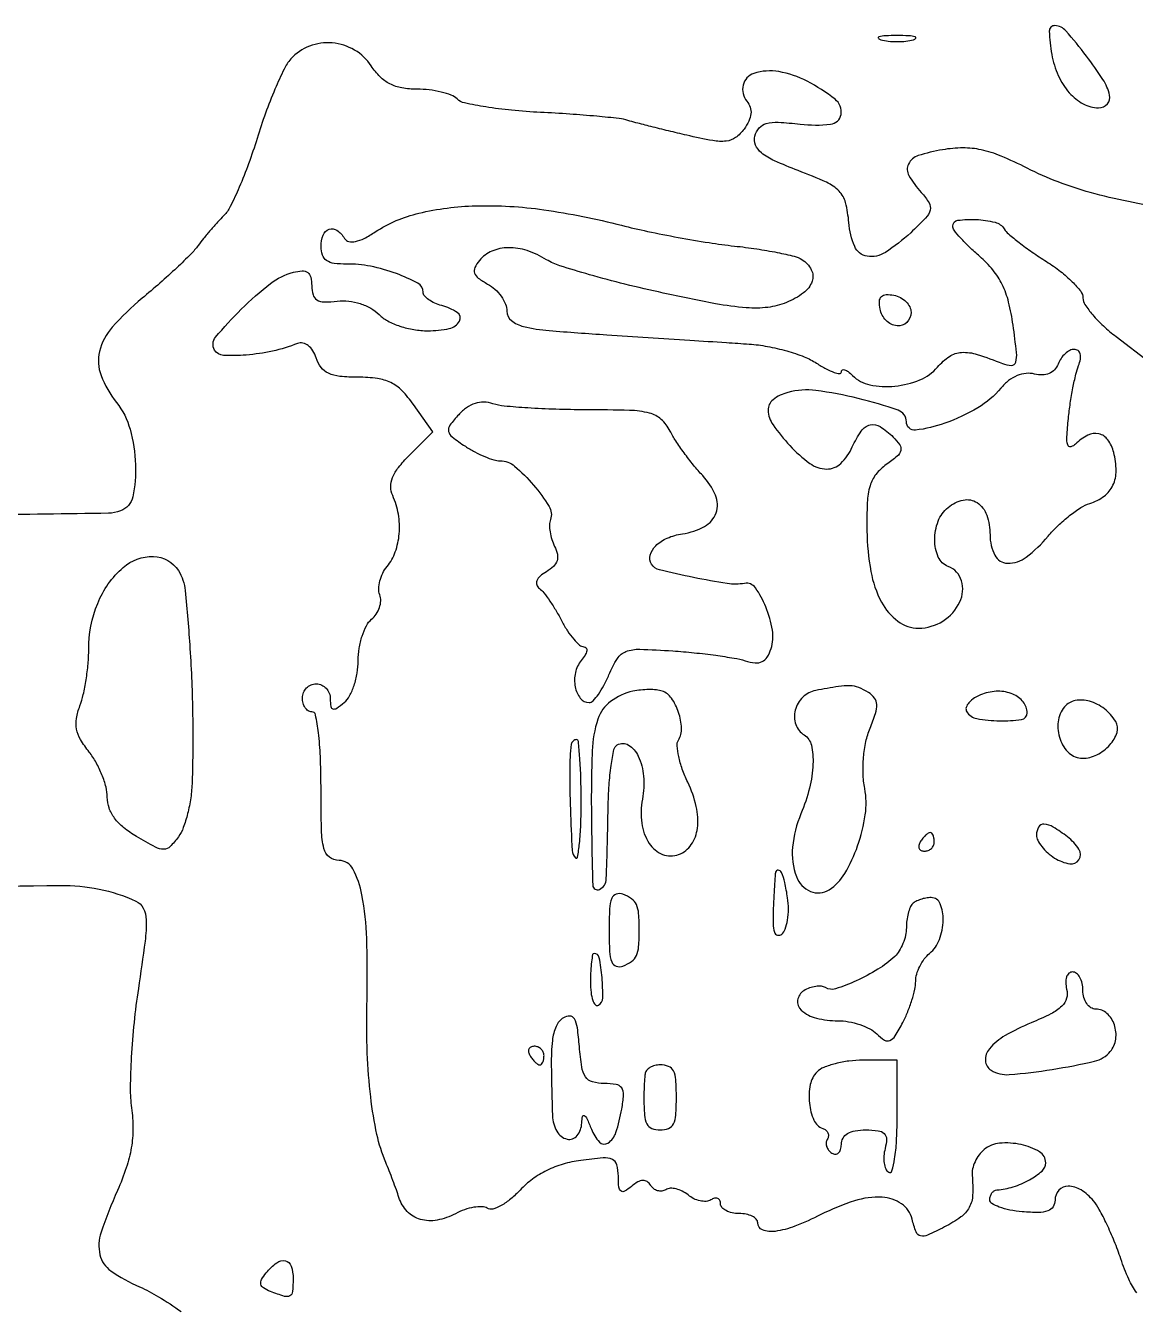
# Model space of a CAD drawing. Extents: x 0 to 5034, y 0 to 2560.
# Drawn here: x 192.2 to 311.6, y 1248 to 1385.8 of the extents above; entities that cross this region are included whole.
import ezdxf

# ---------------------------------------------------------------- set-up
doc = ezdxf.new("R2010")
doc.units = 0

msp = doc.modelspace()

# ---------------------------------------------------------------- linework, layer by layer
for points in [[(302.648576, 1382.75, 0.058862), (303.353399, 1380.469268, 0.075802), (304.533139, 1378.623133, 0.08843), (306.037194, 1377.420602, 0.12516), (307.69113, 1377, 0.214002), (308.628117, 1377.420282, 0.244345), (308.867315, 1378.364106, 0.085619), (308.154252, 1380.041707, 0.01972), (306.381311, 1382.566722, 0.016685), (304.172191, 1385.270943, 0.203594), (302.994815, 1385.840784, 0.438825), (302.37881, 1385.233846, 0.036993)], [(284.25, 1384.310674, 0.039571), (285.047266, 1384.168469, 0.024357), (286, 1384.122029, 0.024357), (286.952734, 1384.168469, 0.039571), (287.75, 1384.310674, 0.161593), (288.00914, 1384.478988, 0.542911), (287.957812, 1384.633659, 0.052887), (287.251983, 1384.740287, 0.011065), (286, 1384.767997, 0.011065), (284.748017, 1384.740287, 0.052887), (284.042188, 1384.633659, 0.542911), (283.99086, 1384.478988, 0.161593)], [(287.5, 1354.986305, -0.200576), (287.049293, 1353.907975, -0.224971), (285.994485, 1353.53909, -0.174236), (284.817951, 1354.109102, -0.147142), (284.172882, 1355.340813, -0.055061), (284.104832, 1356.187043, -0.191187), (284.318374, 1356.681626, -0.191187), (284.812957, 1356.895168, -0.055061), (285.659187, 1356.827118, -0.073891), (286.362647, 1356.580044, -0.07517), (286.959261, 1356.140145, -0.081554), (287.360837, 1355.580783, -0.115485)], [(303.330709, 1349.419432, -0.096496), (302.945365, 1348.80316, -0.105318), (302.367229, 1348.399318, -0.096204), (301.630266, 1348.243739, -0.068109), (300.788603, 1348.345031, 0.090151), (299.875499, 1348.414526, 0.0732), (298.922833, 1348.171277, 0.066465), (298.000105, 1347.63204, 0.053977), (297.176508, 1346.834303, -0.085572), (294.701993, 1344.722096, -0.04836), (291.122466, 1343.040428, -0.057882), (287.992259, 1342.317674, -0.447197), (287, 1343.205227, 0.319499), (286.117946, 1344.44469, 0.022705), (281.821395, 1345.719358, 0.029201), (277.272665, 1346.568787, 0.096924), (274.25, 1346.365916, 0.097745), (272.65754, 1345.586564, 0.243693), (272.118435, 1344.449483, 0.145882), (272.651455, 1342.867917, 0.033168), (274.452251, 1340.646023, 0.048777), (276.606527, 1338.733935, 0.152858), (278.419822, 1338.122821, 0.201966), (279.936151, 1338.722977, 0.092216), (281.181954, 1340.5, -0.043429), (282.150516, 1342.214096, -0.185217), (283.101487, 1342.869419, -0.204605), (284.182728, 1342.687662, -0.053856), (285.580088, 1341.562769, -0.046529), (286.279302, 1340.719726, -0.2143), (286.388462, 1340.110177, -0.157187), (286.00992, 1339.502118, -0.022787), (284.839301, 1338.599996, 0.07252), (283.723695, 1337.548552, 0.096662), (283.085217, 1336.314588, 0.061099), (282.79109, 1334.522947, 0.014333), (282.754535, 1331.477854, 0.04019), (283.179784, 1327.107506, 0.077947), (284.323641, 1323.799508, 0.110414), (286.083919, 1321.745043, 0.162002), (288.323053, 1321, 0.143228), (290.934457, 1321.763721, 0.139748), (292.752681, 1323.819906, 0.186723), (292.9289, 1326.099036, 0.232129), (291.5, 1327.638374, -0.200404), (290.434019, 1328.655551, -0.103176), (290.04709, 1330.492253, -0.09285), (290.419792, 1332.504259, -0.12813), (291.487265, 1333.989431, -0.120857), (293.122039, 1334.783511, -0.200591), (294.60592, 1334.506897, -0.166581), (295.643307, 1333.171456, -0.082766), (296, 1331.031385, 0.117026), (296.519687, 1328.8414, 0.276918), (297.882759, 1327.978226, 0.171792), (299.906716, 1328.640073, 0.053797), (302.245658, 1330.880101, -0.027107), (303.325739, 1332.030906, -0.02406), (304.56618, 1333.10745, -0.024802), (305.778276, 1333.967436, -0.065129), (306.742171, 1334.418168, 0.083637), (308.279788, 1335.207401, 0.123403), (309.23409, 1336.377586, 0.112428), (309.575956, 1337.945724, 0.061706), (309.314972, 1339.903548, 0.090727), (308.678792, 1341.2664, 0.185593), (307.710798, 1341.909057, 0.174113), (306.513181, 1341.757731, 0.078897), (305.216162, 1340.816162, -0.138252), (304.692709, 1340.522927, -0.402457), (304.367732, 1340.713063, -0.084909), (304.273471, 1341.592579, -0.009951), (304.436757, 1343.566162, -0.011234), (304.641991, 1345.200602, -0.010558), (304.924015, 1346.858498, -0.010585), (305.236152, 1348.317365, -0.035474), (305.527583, 1349.25, 0.048268), (305.729739, 1349.960168, 0.10883), (305.709737, 1350.51642, 0.169048), (305.477528, 1350.864978, 0.163481), (305.075604, 1351, 0.119576), (304.595235, 1350.883452, 0.065087), (304.093462, 1350.535708, 0.059047), (303.647399, 1350.023845, 0.058178)], [(238.819483, 1343.973021, 0.026592), (237.877328, 1342.828146, 0.213772), (237.73584, 1342.17771, 0.179785), (238.117479, 1341.572734, 0.018053), (239.5343, 1340.569483, 0.023152), (240.550819, 1339.968763, 0.022776), (241.623991, 1339.461036, 0.02336), (242.603185, 1339.103992, 0.07588), (243.284481, 1339, -0.178508), (244.830408, 1338.429914, -0.039193), (246.867207, 1336.395, -0.038088), (248.543442, 1334.102628, -0.229123), (248.693534, 1332.67522, 0.085944), (248.592939, 1332.103734, 0.039419), (248.650591, 1331.346842, 0.037516), (248.839501, 1330.539363, 0.042451), (249.141738, 1329.80339, -0.067128), (249.438809, 1328.964814, -0.130674), (249.401132, 1328.260848, -0.124271), (249.014585, 1327.645145, -0.057668), (248.256611, 1327.071686, 0.045688), (247.588265, 1326.590708, 0.115306), (247.239271, 1326.108101, 0.18148), (247.222487, 1325.660052, 0.149818), (247.501594, 1325.268296, -0.062664), (247.979065, 1324.796422, -0.015955), (248.625327, 1323.917875, -0.016009), (249.304397, 1322.859132, -0.015597), (249.920574, 1321.75, 0.025497), (250.533114, 1320.697053, 0.033419), (251.201683, 1319.807812, 0.035362), (251.833668, 1319.171756, 0.181431), (252.291424, 1319, -0.250299), (252.540094, 1318.867197, -0.196575), (252.602227, 1318.563116, -0.090255), (252.418332, 1318.08426, -0.036526), (252.010569, 1317.512735, 0.120306), (251.37861, 1316.215303, 0.099611), (251.355135, 1314.674448, 0.121064), (251.904295, 1313.458754, 0.230337), (252.847295, 1313, 0.204005), (253.275666, 1313.18237, 0.035405), (253.851727, 1313.87322, 0.033495), (254.45063, 1314.834254, 0.024412), (254.988677, 1315.972663, -0.04199), (255.89331, 1317.724693, -0.164257), (256.823765, 1318.48427, -0.097571), (258.299042, 1318.729165, -0.009927), (261.859997, 1318.551399, -0.008188), (264.177213, 1318.351375, -0.008303), (266.475868, 1318.07633, -0.008136), (268.466605, 1317.771457, -0.033374), (269.653596, 1317.487315, 0.049629), (270.721959, 1317.267958, 0.136461), (271.473737, 1317.395393, 0.146604), (272.01896, 1317.883613, 0.060582), (272.434513, 1318.79367, 0.118162), (272.578295, 1320.784434, 0.055541), (271.875637, 1323.283414, 0.057912), (270.748229, 1325.343384, 0.290135), (269.586608, 1325.820298, -0.081758), (267.715125, 1325.797773, -0.013042), (264.097616, 1326.445588, -0.008487), (260.421086, 1327.268715, -0.197508), (259.571223, 1327.884758, -0.208279), (259.431195, 1328.858065, -0.132528), (260.020159, 1329.860235, -0.093741), (261.261993, 1330.689955, -0.064292), (262.897872, 1331.149185, 0.088382), (265.276358, 1331.941555, 0.186696), (266.514967, 1333.400874, 0.186428), (266.449856, 1335.315504, 0.088119), (265.077439, 1337.41757, -0.017718), (264.091274, 1338.544782, -0.012984), (263.075764, 1339.860411, -0.013153), (262.178343, 1341.157948, -0.028187), (261.571137, 1342.212513, 0.092519), (260.61533, 1343.468305, 0.123045), (259.35481, 1344.142021, 0.054852), (257.210203, 1344.436355, 0.006699), (252.460235, 1344.5, -0.007496), (249.265891, 1344.547892, -0.008885), (246.250819, 1344.691977, -0.007907), (243.717701, 1344.898461, -0.054726), (242.5, 1345.153538, 0.075695), (241.530548, 1345.314696, 0.08118), (240.581457, 1345.17283, 0.075426), (239.671997, 1344.721165, 0.054439)], [(208.649586, 1327.189493, -0.115263), (209.384056, 1325.036321, -0.00856), (209.896983, 1318.80275, -0.012228), (210.187161, 1311.646073, -0.012013), (210.129843, 1304.44113, -0.027918), (209.981175, 1302.752241, -0.025353), (209.643073, 1301.034265, -0.026212), (209.181544, 1299.528551, -0.0705), (208.655087, 1298.542981, -0.038473), (207.754763, 1297.491867, -0.200381), (207.063772, 1297.207763, -0.12174), (206.175969, 1297.432309, -0.010888), (204.155087, 1298.567459, -0.036618), (202.75829, 1299.537003, -0.062868), (201.77793, 1300.557679, -0.075267), (201.199301, 1301.643981, -0.084999), (201, 1302.807878, 0.063557), (200.861076, 1303.896373, 0.031981), (200.427555, 1305.214142, 0.031142), (199.797269, 1306.539066, 0.040077), (199.051252, 1307.661973, -0.034565), (198.132002, 1309.013121, -0.082654), (197.702302, 1310.143124, -0.091381), (197.683902, 1311.279535, -0.049354), (198.051252, 1312.634802, 0.035328), (198.415645, 1313.844005, 0.016708), (198.721305, 1315.444943, 0.016466), (198.930761, 1317.148851, 0.02235), (199, 1318.697066, -0.096351), (199.965834, 1323.662623, -0.116746), (202.702851, 1327.523709, -0.187923), (205.965544, 1328.715378, -0.253006)], [(257.570721, 1314.20759, 0.106722), (255.164438, 1313.108032, 0.152972), (253.800087, 1311.220761, 0.072235), (253.18434, 1307.800781, 0.010894), (253.09968, 1300.821429, 0.005023), (253.247344, 1293.32778, 0.543363), (253.972368, 1292.887659, 0.278369), (254.704306, 1294.009921, 0.004707), (254.90032, 1301.690983, -0.013219), (255.002965, 1304.102669, -0.019093), (255.231185, 1306.224342, -0.015125), (255.532999, 1307.925556, -0.205676), (255.886693, 1308.429973, -0.28791), (257.092118, 1308.421434, -0.143157), (258.138193, 1307.22554, -0.087945), (258.711611, 1305.060005, -0.067316), (258.586476, 1302.609262, 0.079438), (258.51643, 1300.006313, 0.11227), (259.320182, 1297.839757, 0.152883), (260.76481, 1296.651016, 0.190123), (262.490872, 1296.634871, 0.152487), (263.848143, 1297.70808, 0.1191), (264.51723, 1299.474832, 0.089585), (264.392381, 1301.795062, 0.052703), (263.469097, 1304.42388, -0.025173), (262.885703, 1305.832189, -0.031631), (262.496599, 1307.189653, -0.033032), (262.324255, 1308.330952, -0.160715), (262.474461, 1308.958677, 0.1507), (262.805439, 1310.231366, 0.0697), (262.489633, 1311.929264, 0.070206), (261.725568, 1313.458897, 0.162087), (260.711933, 1314.223059, 0.05787), (260.111805, 1314.350339, 0.024581), (259.28928, 1314.386741, 0.023923), (258.39827, 1314.339687, 0.028854)], [(277.25, 1314.294267, 0.146871), (275.856527, 1313.56538, 0.136375), (275.045608, 1312.168994, 0.146463), (275.100719, 1310.63057, 0.174375), (276, 1309.5, -0.203925), (276.772484, 1308.406173, -0.063407), (276.948831, 1306.358584, -0.051745), (276.574647, 1303.780448, -0.037642), (275.654814, 1301.030365, 0.075692), (274.751194, 1297.445633, 0.113489), (275.168438, 1294.258532, 0.20538), (276.680277, 1292.672058, 0.249229), (278.701151, 1292.84252, 0.11756), (280.372454, 1294.586601, 0.04835), (281.756583, 1297.577571, 0.04781), (282.575936, 1300.907693, 0.082977), (282.519494, 1303.747779, -0.038287), (282.344061, 1305.352223, -0.030109), (282.392734, 1307.100988, -0.030582), (282.646845, 1308.791832, -0.045628), (283.09057, 1310.218656, 0.019199), (283.683551, 1311.821673, 0.090946), (283.814314, 1312.787888, 0.152211), (283.563323, 1313.477668, 0.089072), (282.909577, 1314.077046, 0.046332), (281.86914, 1314.607866, 0.085408), (280.94243, 1314.804191, 0.049694), (279.702248, 1314.728515, 0.007507)], [(295.185755, 1313.893293, 0.045566), (294.345028, 1313.483989, 0.073989), (293.734403, 1312.978118, 0.106301), (293.438816, 1312.461185, 0.21869), (293.494772, 1312.008459, 0.212484), (294.581469, 1311.267428, 0.039927), (297.033919, 1311.021532, 0.040595), (299.382187, 1311.165014, 0.37316), (300, 1311.877555, 0.17237), (299.58183, 1313.054518, 0.123498), (298.454032, 1313.89821, 0.102115), (296.862436, 1314.209259, 0.088095)], [(304.022387, 1312.526974, 0.144497), (303.335206, 1310.927196, 0.113855), (303.539418, 1309.044134, 0.123995), (304.517792, 1307.555656, 0.187807), (305.944943, 1307, 0.118194), (307.50117, 1307.373084, 0.091063), (308.893328, 1308.436286, 0.105985), (309.67132, 1309.777063, 0.220516), (309.530396, 1310.950818, 0.088442), (308.30671, 1312.318195, 0.096716), (306.7214, 1313.126555, 0.115734), (305.173025, 1313.201346, 0.17575)], [(250.9375, 1308.5, 0.030963), (250.764899, 1305.739703, 0.009091), (250.839826, 1301.492382, 0.003636), (251.030642, 1297.067186, 0.185855), (251.375, 1296.291667, 0.609201), (251.620537, 1296.370026, 0.016122), (251.816406, 1297.808594, 0.016958), (251.955671, 1299.81881, 0.008814), (252, 1302.333333, 0.007032), (251.964046, 1304.889538, 0.011683), (251.853125, 1307.041667, 0.005369), (251.700724, 1308.817738, 0.386271), (251.5, 1309, 0.096013), (251.30434, 1308.962079, 0.086153), (251.128516, 1308.853125, 0.085885), (250.999271, 1308.690927, 0.094555)], [(301, 1298.740547, 0.119371), (301.137986, 1298.170809, 0.04806), (301.573882, 1297.492663, 0.043975), (302.20619, 1296.820989, 0.042385), (302.95364, 1296.261025, 0.094114), (304.578073, 1295.6299, 0.310131), (305.574297, 1296.07306, 0.286793), (305.565384, 1297.215577, 0.08925), (304.350138, 1298.534731, 0.024995), (302.805396, 1299.587845, 0.122362), (301.804878, 1299.902691, 0.284274), (301.228875, 1299.593549, 0.131827)], [(288.5, 1298, 0.082592), (288.343488, 1297.6179, 0.161196), (288.3746, 1297.29375, 0.182303), (288.586039, 1297.078288, 0.108972), (288.940983, 1297, 0.093332), (289.345238, 1297.076123, 0.09642), (289.688914, 1297.29375, 0.099167), (289.918938, 1297.618444, 0.105053), (290, 1298, 0.042167), (289.967655, 1298.382849, 0.061769), (289.870461, 1298.70625, 0.081139), (289.727648, 1298.92554, 0.210953), (289.559017, 1299, 0.151918), (289.34829, 1298.934461, 0.038439), (289.066025, 1298.70625, 0.035638), (288.768994, 1298.382774, 0.029505)], [(272.927666, 1294.75, 0.053624), (272.894224, 1294.560302, 0.0009), (272.824391, 1293.496541, 0.002304), (272.750991, 1292.256987, 0.001528), (272.677666, 1290.833969, 0.015821), (272.650132, 1289.193763, 0.075149), (272.803761, 1288.270405, 0.256715), (273.130515, 1287.963963, 0.240498), (273.579593, 1288.064988, 0.135338), (273.964496, 1288.617529, 0.044598), (274.211897, 1289.585356, 0.040605), (274.30599, 1290.759552, 0.036147), (274.216094, 1291.981019, 0.01795), (273.913467, 1293.628874, 0.054551), (273.548652, 1294.706177, 0.262514), (273.216991, 1294.943877, 0.364335)], [(255, 1288.5, 0.012748), (255.058352, 1286.211648, 0.080048), (255.302082, 1285.072294, 0.223987), (255.777077, 1284.621198, 0.173023), (256.5, 1284.638374, 0.062092), (257.428383, 1285.134079, 0.133496), (257.941223, 1285.754294, 0.088739), (258.186388, 1286.720565, 0.017868), (258.25, 1288.5, 0.017868), (258.186388, 1290.279435, 0.088739), (257.941223, 1291.245706, 0.133496), (257.428383, 1291.865921, 0.062092), (256.5, 1292.361626, 0.173023), (255.777077, 1292.378802, 0.223987), (255.302082, 1291.927706, 0.080048), (255.058352, 1290.788352, 0.012748)], [(287.666667, 1291.333333, 0.099651), (287.409974, 1290.947249, 0.03362), (287.195833, 1290.302976, 0.031884), (287.049155, 1289.539999, 0.031556), (287, 1288.761905, -0.056101), (286.908185, 1287.946181, -0.040269), (286.632812, 1287.070461, -0.040831), (286.228822, 1286.268758, -0.066701), (285.75, 1285.678571, -0.050429), (283.938817, 1284.286716, -0.032662), (281.60411, 1283.043956, -0.028115), (279.374112, 1282.185087, -0.219683), (278.297607, 1282.316069, 0.118554), (277.850759, 1282.462944, 0.056612), (277.242712, 1282.443759, 0.05152), (276.57918, 1282.276031, 0.050802), (275.960613, 1281.975658, 0.221957), (275.295547, 1280.961412, 0.253229), (275.692338, 1279.882688, 0.120338), (277.315729, 1279.031814, 0.060886), (279.621429, 1278.75, -0.044886), (280.786914, 1278.645161, -0.036915), (281.996631, 1278.332119, -0.038325), (283.071456, 1277.873088, -0.076438), (283.815429, 1277.327428, 0.054874), (284.639156, 1276.667069, 0.250645), (285.230695, 1276.622649, 0.151628), (285.797169, 1277.116668, 0.01852), (286.619001, 1278.566735, 0.0236), (287.147656, 1279.715234, 0.020426), (287.594331, 1280.964641, 0.020927), (287.905448, 1282.131077, 0.054757), (288, 1282.991862, -0.071189), (288.109651, 1283.758098, -0.044602), (288.440625, 1284.602843, -0.04393), (288.925903, 1285.393698, -0.060047), (289.5, 1286, 0.130928), (290.553245, 1287.48253, 0.082575), (290.961924, 1289.578735, 0.103944), (290.641835, 1291.344044, 0.305035), (289.666667, 1292, 0.043841), (289.107256, 1291.950855, 0.036641), (288.529167, 1291.804167, 0.038133), (288.017599, 1291.589097, 0.077955)], [(253, 1282.940983, 0.026952), (253.061301, 1281.804572, 0.055737), (253.254355, 1280.937753, 0.10349), (253.53715, 1280.462476, 0.359763), (253.865891, 1280.417116, 0.254262), (254.3161, 1281.204793, 0.026877), (254.244966, 1283.395258, 0.026191), (253.946489, 1285.535352, 0.35933), (253.383423, 1286, 0.362071), (253.231669, 1285.873529, 0.014139), (253.11263, 1285.101414, 0.019409), (253.027605, 1284.113794, 0.011767)], [(304.250467, 1282.150215, -0.134954), (304.238114, 1281.162679, -0.13359), (303.723084, 1280.315822, -0.073559), (302.552136, 1279.494052, -0.018488), (300.4255, 1278.5236, 0.032634), (297.62902, 1277.150675, 0.087148), (295.929749, 1275.73248, 0.19068), (295.503531, 1274.46597, 0.246045), (296.119324, 1273.426254, 0.160592), (298.080342, 1272.956514, 0.018023), (302.692665, 1273.509854, 0.017872), (307.254443, 1274.392761, 0.164241), (308.94727, 1275.436464, 0.14053), (309.533196, 1276.77179, 0.116148), (309.382147, 1278.324104, 0.127545), (308.580184, 1279.542886, 0.185871), (307.393011, 1280, -0.14217), (306.8618, 1280.154161, -0.09971), (306.409197, 1280.5875, -0.0845), (306.104293, 1281.235532, -0.067898), (306, 1282, 0.053873), (305.91732, 1282.765135, 0.073613), (305.67199, 1283.4125, 0.093326), (305.309453, 1283.84703, 0.174068), (304.883369, 1284, 0.185502), (304.497675, 1283.851807, 0.127551), (304.236843, 1283.456626, 0.090951), (304.147469, 1282.858235, 0.055717)], [(250.083333, 1279.059146, 0.15401), (249.302604, 1278.146603, 0.073142), (248.906723, 1276.634533, 0.031466), (248.781901, 1273.988081, 0.004385), (248.916667, 1268.5, 0.119671), (249.376265, 1266.849182, 0.209768), (250.487581, 1266.0087, 0.292645), (251.562886, 1266.383534, 0.158761), (252.063386, 1267.75, -0.036897), (252.141439, 1268.45693, -0.53443), (252.334856, 1268.539951, -0.144588), (252.614993, 1268.212338, -0.01), (253.09387, 1267.080484, 0.091766), (253.966391, 1265.698863, 0.367542), (254.884426, 1265.588101, 0.170566), (255.744407, 1266.72275, 0.033281), (256.37396, 1269.25, 0.027197), (256.561843, 1270.767083, 0.168868), (256.358924, 1271.512612, 0.203599), (255.763031, 1271.893524, 0.041789), (254.491277, 1272, -0.067227), (253.215135, 1272.172361, -0.178868), (252.479736, 1272.700143, -0.111055), (252.060796, 1273.770394, -0.018658), (251.807498, 1275.971169, 0.014177), (251.593067, 1277.993623, 0.094088), (251.273736, 1278.952076, 0.265017), (250.781529, 1279.249429, 0.146737)], [(246.5, 1275, 0.029505), (246.768994, 1274.617226, 0.035638), (247.066025, 1274.29375, 0.038439), (247.34829, 1274.065539, 0.151918), (247.559017, 1274, 0.210953), (247.727648, 1274.07446, 0.081139), (247.870461, 1274.29375, 0.061769), (247.967655, 1274.617151, 0.042167), (248, 1275, 0.105053), (247.918938, 1275.381556, 0.099167), (247.688914, 1275.70625, 0.09642), (247.345238, 1275.923877, 0.093332), (246.940983, 1276, 0.108972), (246.586039, 1275.921712, 0.182303), (246.3746, 1275.70625, 0.161196), (246.343488, 1275.3821, 0.082592)], [(258.875, 1273, 0.013097), (258.826927, 1272.511841, 0.005503), (258.786719, 1271.853125, 0.00544), (258.75913, 1271.147499, 0.00705), (258.75, 1270.5, 0.016471), (258.812884, 1268.591536, 0.099772), (259.070565, 1267.641129, 0.188072), (259.595535, 1267.166243, 0.091138), (260.5, 1267, 0.091138), (261.404465, 1267.166243, 0.188072), (261.929435, 1267.641129, 0.099772), (262.187116, 1268.591536, 0.016471), (262.25, 1270.5, 0.016471), (262.187116, 1272.408464, 0.099772), (261.929435, 1273.358871, 0.188072), (261.404465, 1273.833757, 0.091138), (260.5, 1274, 0.063837), (259.917214, 1273.925289, 0.0743), (259.403906, 1273.70625, 0.086036), (259.036485, 1273.381843, 0.138752)], [(277.381109, 1273.238252, 0.149931), (276.656092, 1271.871597, 0.072906), (276.567219, 1269.878105, 0.076364), (277.041953, 1268.045181, 0.213974), (277.996323, 1267.167892, -0.093739), (278.344084, 1266.973971, -0.120646), (278.560474, 1266.680313, -0.127183), (278.610207, 1266.332214, -0.111073), (278.489919, 1265.983688, 0.119451), (278.368771, 1265.612904, 0.100674), (278.419415, 1265.202051, 0.092127), (278.635029, 1264.813905, 0.08179), (278.983688, 1264.510081, 0.136093), (279.36964, 1264.397824, 0.190788), (279.701458, 1264.524436, 0.140899), (279.925389, 1264.890269, 0.067432), (280, 1265.440983, -0.132425), (280.179069, 1266.105243, -0.12739), (280.669596, 1266.601047, -0.091847), (281.486719, 1266.903172, -0.042769), (282.616631, 1267, -0.030149), (283.963546, 1266.918709, -0.161805), (284.619137, 1266.608955, -0.213088), (284.858419, 1266.024645, -0.0562), (284.710511, 1265.000996, 0.046215), (284.577577, 1264.194768, 0.054994), (284.607491, 1263.424696, 0.064046), (284.78447, 1262.801315, 0.15438), (285.09388, 1262.441979, 0.49783), (285.450125, 1262.580254, 0.03011), (285.736285, 1263.88111, 0.02586), (285.93638, 1265.786731, 0.013228), (286, 1268.190983), (286, 1274.5), (282.321429, 1274.5, 0.03096), (280.82063, 1274.40698, 0.031573), (279.352799, 1274.129361, 0.033271), (278.116008, 1273.724204, 0.100918)], [(221, 1251, -0.021697), (220.939136, 1249.598047, -0.247092), (220.649156, 1249.146883, -0.20789), (220.07661, 1249.086473, -0.015398), (218.556264, 1249.616783, -0.049248), (217.814289, 1249.988861, -0.197978), (217.526867, 1250.394324, -0.187894), (217.601001, 1250.899528, -0.04392), (218.096921, 1251.616783, -0.056131), (219.235181, 1252.711558, -0.219195), (220.16354, 1252.921321, -0.269956), (220.790944, 1252.352246, -0.076843)]]:
    msp.add_lwpolyline(points, format="xyb", close=True)
for points in [[(315.039077, 1366.191312, -0.03286), (306.793964, 1367.878503, -0.050414), (299.99828, 1370.500871, 0.017917), (297.190433, 1371.799477, 0.045796), (295.055287, 1372.473632, 0.055743), (293.095006, 1372.676132, 0.039754), (290.894845, 1372.482234, 0.034986), (288.283384, 1371.850602, 0.2033), (287.230818, 1370.948839, 0.252303), (287.271807, 1369.70772, 0.052112), (288.607793, 1367.880891, -0.046428), (289.436419, 1366.774379, -0.205), (289.551971, 1365.986299, -0.127567), (289.070502, 1365.13072, -0.014264), (287.46177, 1363.55215, -0.04319), (284.736827, 1361.432574, -0.186536), (282.764906, 1361.020667, -0.258569), (281.442544, 1362.066082, -0.077868), (280.810365, 1364.645403, 0.039706), (280.454033, 1366.794577, 0.132894), (279.765438, 1368.031664, 0.094727), (278.408727, 1368.979389, 0.014705), (275.367014, 1370.234863, -0.014589), (272.805617, 1371.291388, -0.063285), (271.404429, 1372.144295, -0.12664), (270.765795, 1372.991983, -0.163818), (270.699103, 1373.95737, -0.11491), (271.158326, 1374.829647, -0.151372), (271.917186, 1375.302168, -0.077569), (273.212763, 1375.434294, -0.014762), (275.582089, 1375.237858, 0.053529), (278.840579, 1375.220636, 0.340121), (279.967445, 1376.286028, 0.273934), (279.322154, 1377.91575, 0.043659), (276.315741, 1379.850296, 0.077415), (273.29037, 1380.886529, 0.124435), (270.585646, 1380.691101, 0.259395), (269.429058, 1379.433213, 0.23641), (269.831226, 1377.70336, -0.092886), (270.191393, 1377.055649, -0.106286), (270.269385, 1376.352501, -0.087614), (270.049089, 1375.574965, -0.045156), (269.526451, 1374.705287, -0.076448), (268.615042, 1373.791272, -0.132748), (267.62262, 1373.406035, -0.072374), (266.165258, 1373.461694, -0.011497), (263.359135, 1374.047082, -0.002138), (261.391487, 1374.513878, -0.002381), (259.497468, 1374.981326, -0.002197), (257.886525, 1375.394596, -0.012501), (257.036501, 1375.639503, 0.049081), (256.083625, 1375.840051, 0.004489), (253.671392, 1376.083002, 0.005772), (250.782479, 1376.31419, 0.004489), (247.635935, 1376.501108, -0.011614), (244.519343, 1376.730851, -0.015778), (241.72211, 1377.091896, -0.012656), (239.443539, 1377.518839, -0.144714), (238.649434, 1377.950566, 0.105228), (238.026114, 1378.355138, 0.032026), (236.945668, 1378.691729, 0.030497), (235.65451, 1378.922675, 0.029013), (234.323053, 1379, -0.042922), (232.697591, 1379.139794, -0.074879), (231.416949, 1379.565695, -0.078485), (230.358791, 1380.332669, -0.051775), (229.408043, 1381.5, 0.115505), (227.611339, 1383.210301, 0.111538), (225.219023, 1383.97298, 0.112931), (222.75507, 1383.629647, 0.120831), (220.755044, 1382.25, 0.067933), (220.026696, 1381.16404, 0.013231), (219.044433, 1379.014719, 0.013833), (218.027511, 1376.427789, 0.012409), (217.115209, 1373.693724, -0.012687), (216.207504, 1370.978457, -0.014761), (215.204214, 1368.44826, -0.013824), (214.238946, 1366.369238, -0.080946), (213.537429, 1365.394572, 0.01223), (212.873678, 1364.69753, 0.007099), (212.109354, 1363.830077, 0.007093), (211.367419, 1362.938228, 0.011862), (210.772277, 1362.16501, -0.038084), (209.991823, 1361.254054, -0.007911), (208.478419, 1359.785235, -0.008266), (206.661799, 1358.132828, -0.007717), (204.75, 1356.502399, 0.03848), (201.539852, 1353.404404, 0.122124), (200.163508, 1350.781272, 0.153992), (200.333101, 1348.192564, 0.074013), (202, 1345.272871, -0.099518), (203.452729, 1342.399707, -0.058546), (204.040717, 1338.581409, -0.062152), (203.736511, 1335.145641, -0.253195), (202.418213, 1333.606989, -0.088276), (201.135892, 1333.359957, -0.000415), (187.567809, 1333.178303, -0.001925)], [(311.796573, 1249.482518, -0.057892), (310.939941, 1250.933909, -0.022032), (310.081255, 1253.125136, 0.014083), (309.3751, 1255.015007, 0.013933), (308.561338, 1256.868941, 0.013925), (307.759689, 1258.449719, 0.051095), (307.127555, 1259.375136, 0.077043), (305.793496, 1260.534926, 0.137411), (304.409675, 1260.945974, 0.216022), (303.413551, 1260.513168, 0.185952), (303, 1259.439635, -0.143861), (302.789977, 1258.724791, -0.166033), (302.235613, 1258.285406, -0.086471), (301.206885, 1258.110269, -0.021013), (299.479107, 1258.189635, -0.026657), (298.13167, 1258.3812, -0.04095), (296.998613, 1258.70258, -0.048673), (296.200359, 1259.093615, -0.26573), (295.979107, 1259.5, -0.072263), (296.043419, 1259.885831, -0.081239), (296.214175, 1260.22069, -0.091317), (296.462178, 1260.454047, -0.127535), (296.75, 1260.549157, 0.060503), (298.502622, 1260.879514, 0.049775), (300.252109, 1261.632905, 0.052609), (301.598025, 1262.576041, 0.216923), (302, 1263.45898, 0.26444), (301.328251, 1264.640296, 0.081231), (299.347315, 1265.419132, 0.074078), (297.029074, 1265.56912, 0.153552), (295.367423, 1264.889971, 0.062389), (294.827274, 1264.314163, 0.049141), (294.394199, 1263.576099, 0.050515), (294.125703, 1262.796015, 0.081553), (294.078231, 1262.096912, -0.034312), (294.133736, 1259.990933, -0.113093), (293.768865, 1258.659492, -0.114812), (292.864403, 1257.631012, -0.035915), (291.101659, 1256.55257, -0.012942), (289.272332, 1255.665817, -0.167633), (288.528921, 1255.596249, -0.246555), (288.050351, 1256.017971, -0.02978), (287.61398, 1257.40189, 0.181548), (286.476071, 1259.047142, 0.140312), (284.395408, 1259.754531, 0.089173), (281.424148, 1259.369235, 0.04072), (277.789838, 1257.882868, -0.02414), (275.007292, 1256.635752, -0.061019), (272.862594, 1256.085401, -0.122607), (271.527258, 1256.239231, -0.312655), (271, 1257, 0.191087), (270.848523, 1257.381882, 0.088204), (270.4125, 1257.70625, 0.068025), (269.765418, 1257.926307, 0.048028), (269, 1258, -0.050979), (268.234725, 1258.07823, -0.070927), (267.5875, 1258.311086, -0.09101), (267.152336, 1258.654781, -0.182172), (267, 1259.059017, 0.115543), (266.917543, 1259.41108, 0.185367), (266.693382, 1259.617448, 0.155995), (266.355257, 1259.640484, 0.078184), (265.956195, 1259.472927, -0.123686), (265.452288, 1259.312926, -0.068284), (264.804118, 1259.361648, -0.06142), (264.117838, 1259.599841, -0.059061), (263.5, 1260, 0.055224), (262.88736, 1260.403476, 0.059506), (262.216179, 1260.650896, 0.06705), (261.589986, 1260.713983, 0.130758), (261.112903, 1260.569778, -0.108449), (260.690595, 1260.421569, -0.099695), (260.231192, 1260.457137, -0.095476), (259.805405, 1260.671486, -0.090362), (259.480071, 1261.032246, 0.104543), (259.096706, 1261.434061, 0.164411), (258.641842, 1261.562231, 0.118701), (258.090157, 1261.399075, 0.042246), (257.410972, 1260.926114, -0.038555), (256.672285, 1260.403592, -0.307494), (256.276615, 1260.426589, -0.211132), (256.048872, 1260.843516, -0.020953), (256, 1262.009224, 0.060706), (255.84868, 1263.250964, 0.236521), (255.360701, 1263.822111, 0.121303), (254.355987, 1263.982015, 0.012435), (251.946167, 1263.719605, 0.0386), (250.056127, 1263.315781, 0.042039), (248.306195, 1262.633654, 0.043564), (246.751496, 1261.695822, 0.04842), (245.441751, 1260.531649, -0.032901), (244.423544, 1259.568516, -0.046082), (243.390563, 1258.862223, -0.055075), (242.487703, 1258.483057, -0.213438), (241.900231, 1258.561661, 0.133709), (241.318374, 1258.733858, 0.047166), (240.443208, 1258.67041, 0.042717), (239.446989, 1258.413893, 0.038519), (238.472108, 1257.985072, -0.076238), (236.499151, 1257.288907, -0.116997), (234.697036, 1257.371685, -0.132797), (233.280016, 1258.226657, -0.113935), (232.386641, 1259.727319, 0.00803), (232.108554, 1260.549529, 0.004174), (231.736596, 1261.566775, 0.004149), (231.337168, 1262.605212, 0.006309), (230.971332, 1263.5, -0.047704), (230.018047, 1266.523816, -0.022813), (229.350538, 1270.546384, -0.02029), (228.979718, 1275.275577, -0.015205), (228.941748, 1280.5, 0.012768), (228.924783, 1287.588392, 0.040884), (228.408055, 1292.282017, 0.07129), (227.435346, 1295.087818, 0.280731), (225.938727, 1296, -0.168316), (224.903081, 1296.358796, -0.168063), (224.310585, 1297.281605, -0.053993), (224.05212, 1299.260505, -0.005498), (224, 1304, 0.010616), (223.932089, 1307.198174, 0.020476), (223.71875, 1309.75, 0.01702), (223.413821, 1311.659026, 0.358912), (223, 1312, -0.148195), (222.618646, 1312.115568, -0.098894), (222.29375, 1312.440625, -0.082425), (222.074694, 1312.926543, -0.064853), (222, 1313.5, -0.099038), (222.114514, 1314.072457, -0.097945), (222.440625, 1314.559375, -0.097945), (222.927543, 1314.885486, -0.099038), (223.5, 1315, -0.107348), (224.072293, 1314.875699, -0.099536), (224.559375, 1314.523407, -0.095788), (224.885941, 1313.996941, -0.091307), (225, 1313.377555, 0.035496), (225.057736, 1312.565314, 0.304492), (225.28931, 1312.308142, 0.217533), (225.689039, 1312.381629, 0.020633), (226.5, 1313, 0.097778), (227.075963, 1313.707691, 0.041637), (227.559375, 1314.835392, 0.039115), (227.889157, 1316.162514, 0.041366), (228, 1317.5, -0.039833), (228.106431, 1318.833842, -0.038465), (228.423164, 1320.150117, -0.041035), (228.887199, 1321.262973, -0.100586), (229.440559, 1321.950668, 0.07222), (229.949892, 1322.515381, 0.066252), (230.295676, 1323.21792, 0.06999), (230.432195, 1323.946142, 0.103359), (230.328683, 1324.585848, -0.098922), (230.214475, 1325.254361, -0.055595), (230.329091, 1326.073183, -0.05238), (230.638329, 1326.907851, -0.058378), (231.105831, 1327.627518, 0.088486), (231.997344, 1329.19835, 0.065089), (232.414862, 1331.160048, 0.061928), (232.322212, 1333.265032, 0.064149), (231.715257, 1335.25669, -0.106307), (231.509464, 1336.212309, -0.097514), (231.703739, 1337.200503, -0.070317), (232.341598, 1338.291818, -0.029023), (233.482104, 1339.573013), (236.041736, 1342.132646), (233.952774, 1345.066323, 0.038262), (232.707488, 1346.559074, 0.085508), (231.515851, 1347.42508, 0.081829), (230.069183, 1347.863962, 0.032826), (227.999293, 1348, -0.024107), (226.025522, 1348.09522, -0.083514), (224.794928, 1348.42661, -0.122871), (224.00465, 1349.058146, -0.086398), (223.477046, 1350.072321, 0.060669), (223.122248, 1350.84897, 0.089791), (222.624853, 1351.406101, 0.112379), (222.053672, 1351.674348, 0.146447), (221.480672, 1351.630957, -0.036823), (218.777933, 1350.816193, -0.034876), (215.935293, 1350.388147, -0.032579), (213.506405, 1350.352686, -0.246489), (212.551017, 1350.917453, -0.323296), (212.651125, 1352.309208, -0.023441), (215.413962, 1355.31046, -0.029681), (218.579866, 1358.090081, -0.101697), (221.022434, 1359.295616, -0.051151), (221.972748, 1359.442708, -0.173172), (222.564931, 1359.264966, -0.180011), (222.896757, 1358.758551, -0.05602), (223, 1357.839958, 0.071571), (223.138718, 1356.875827, 0.187884), (223.558391, 1356.331985, 0.134323), (224.34891, 1356.108877, 0.030656), (225.75, 1356.183578, -0.055064), (226.983246, 1356.189179, -0.050777), (228.223569, 1355.928777, -0.052202), (229.351104, 1355.435067, -0.067193), (230.25, 1354.75, 0.075272), (231.184277, 1354.061426, 0.040804), (232.5, 1353.5, 0.038639), (234, 1353.125746, 0.041842), (235.5, 1353, 0.050787), (237.809898, 1353.235233, 0.218986), (238.894213, 1354.032718, 0.390661), (238.667075, 1354.963433, 0.082887), (237, 1355.710251, -0.039981), (236.23456, 1355.977316, -0.051415), (235.5875, 1356.346388, -0.061089), (235.142016, 1356.755713, -0.178265), (235, 1357.141382, 0.275763), (234.419372, 1358.114091, 0.035492), (232.113124, 1359.153807, 0.038563), (229.328856, 1359.940884, 0.053591), (226.75, 1360.177074, -0.03613), (225.417074, 1360.252439, -0.1189), (224.600043, 1360.565017, -0.160316), (224.153853, 1361.150996, -0.083407), (224, 1362.066883, -0.090224), (224.224896, 1363.303056, -0.222834), (224.869205, 1363.930793, -0.241455), (225.718775, 1363.811094, -0.101195), (226.533582, 1362.945663, 0.197976), (226.993463, 1362.612939, 0.110947), (227.694503, 1362.602817, 0.067216), (228.644716, 1362.939779, 0.026692), (229.842599, 1363.639039, -0.088123), (234.536296, 1365.656567, -0.050862), (240.651674, 1366.446946, -0.04242), (247.980237, 1366.022192, -0.0271), (256.353045, 1364.352203, 0.010772), (259.141744, 1363.700677, 0.006587), (262.456832, 1363.046617, 0.006601), (265.758841, 1362.485176, 0.011652), (268.5, 1362.12147, -0.009917), (270.888932, 1361.812931, -0.012177), (273.104688, 1361.426584, -0.010671), (274.939734, 1361.019466, -0.081546), (275.75, 1360.674604, -0.130141), (276.768068, 1359.574846, -0.211225), (276.857779, 1358.325569, -0.148348), (275.932289, 1357.08044, -0.061165), (274.084526, 1356.035012, -0.069379), (272.096728, 1355.518618, -0.04828), (269.774976, 1355.474166, -0.027787), (266.460873, 1355.917228, -0.006118), (260.834526, 1357.061836, -0.007389), (256.715279, 1358.016395, -0.008967), (252.885165, 1359.037026, -0.00778), (249.701994, 1360.000519, -0.059704), (248.285183, 1360.648144, 0.057096), (246.17744, 1361.624869, 0.082869), (244.155476, 1361.939796, 0.098387), (242.401643, 1361.571492, 0.119295), (241.057878, 1360.569739, 0.059536), (240.557382, 1359.795375, 0.199615), (240.521411, 1359.204568, 0.154993), (240.924508, 1358.664048, 0.032782), (241.935433, 1358.034555, -0.06236), (242.725025, 1357.475665, -0.054515), (243.393534, 1356.715544, -0.057387), (243.848105, 1355.879066, -0.096079), (244, 1355.095897, 0.229687), (244.486656, 1354.092396, 0.109716), (245.809666, 1353.45469, 0.037319), (248.5476, 1353.024098, 0.004321), (254.75, 1352.572104, -0.000168), (259.202562, 1352.284782, -0.000164), (263.691502, 1351.992111, -0.000162), (267.633924, 1351.73249, -0.000617), (270.093411, 1351.566678, -0.028963), (272.046818, 1351.318325, -0.022995), (274.11788, 1350.832628, -0.02354), (276.000975, 1350.201462, -0.052438), (277.343411, 1349.510644, 0.020308), (278.363231, 1348.900126, 0.040907), (279.219627, 1348.520709, 0.067192), (279.80391, 1348.401601, 0.433951), (280, 1348.58499, -0.263583), (280.1106, 1348.780215, -0.215852), (280.3525, 1348.808091, -0.086667), (280.738375, 1348.605552, -0.032297), (281.2, 1348.2, 0.146146), (283.075204, 1347.187324, 0.075812), (285.75643, 1347.043506, 0.073711), (288.445766, 1347.715626, 0.118206), (290.351356, 1349.097385, -0.068554), (291.64402, 1350.244485, -0.134521), (292.939125, 1350.675791, -0.090693), (294.616827, 1350.461822, -0.020433), (297.332038, 1349.474984, 0.08907), (298.306082, 1349.265545, 0.34625), (298.770761, 1349.606158, 0.096075), (298.854982, 1350.656184, 0.006677), (298.483989, 1353.61153, 0.026812), (298.003677, 1356.084397, 0.051786), (297.315193, 1357.976769, 0.058127), (296.315393, 1359.54163, 0.044164), (294.892936, 1361, -0.01392), (293.778602, 1362.012251, -0.019163), (292.839715, 1362.985938, -0.016107), (292.132744, 1363.830975, -0.170751), (291.990985, 1364.25, -0.369206), (292.550818, 1364.889096, -0.049164), (294.488812, 1364.97792, -0.046843), (296.538607, 1364.676368, -0.196871), (297.525043, 1363.95948, 0.078887), (297.992389, 1363.416879, 0.011465), (299.129523, 1362.498456, 0.01274), (300.537607, 1361.469664, 0.010604), (302.08406, 1360.446935, -0.024324), (303.583347, 1359.395176, -0.031031), (304.849693, 1358.279077, -0.032158), (305.757861, 1357.247876, -0.165935), (306, 1356.538347, 0.148799), (306.22065, 1355.813327, 0.029651), (307.049642, 1354.723173, 0.028984), (308.205263, 1353.525144, 0.023469), (309.573248, 1352.376333), (313.146496, 1349.650884)], [(149.357113, 1292.58879, -0.001797), (195.952409, 1293.320453, -0.109172), (204.081141, 1291.627138, -0.174104), (204.871293, 1290.864607, -0.108129), (205.184789, 1289.600064, -0.039879), (205.06468, 1287.297924, -0.004684), (204.341094, 1282.207809, 0.012029), (203.878433, 1278.570506, 0.011337), (203.580346, 1274.842585, 0.011374), (203.466411, 1271.529019, 0.038141), (203.606597, 1269.362694, -0.035409), (203.760954, 1267.16367, -0.041968), (203.585009, 1265.088807, -0.038548), (203.045071, 1262.934205, -0.023472), (202.096644, 1260.485576, 0.021605), (200.331843, 1255.97927, 0.139813), (200.205691, 1253.566746, 0.188662), (201.388571, 1251.832242, 0.045747), (204.476975, 1250.11321, -0.032569), (206.515001, 1249.048079, -0.016), (208.966304, 1247.44662, -0.015802)]]:
    msp.add_lwpolyline(points, format="xyb")

doc.saveas('drawing.dxf')
